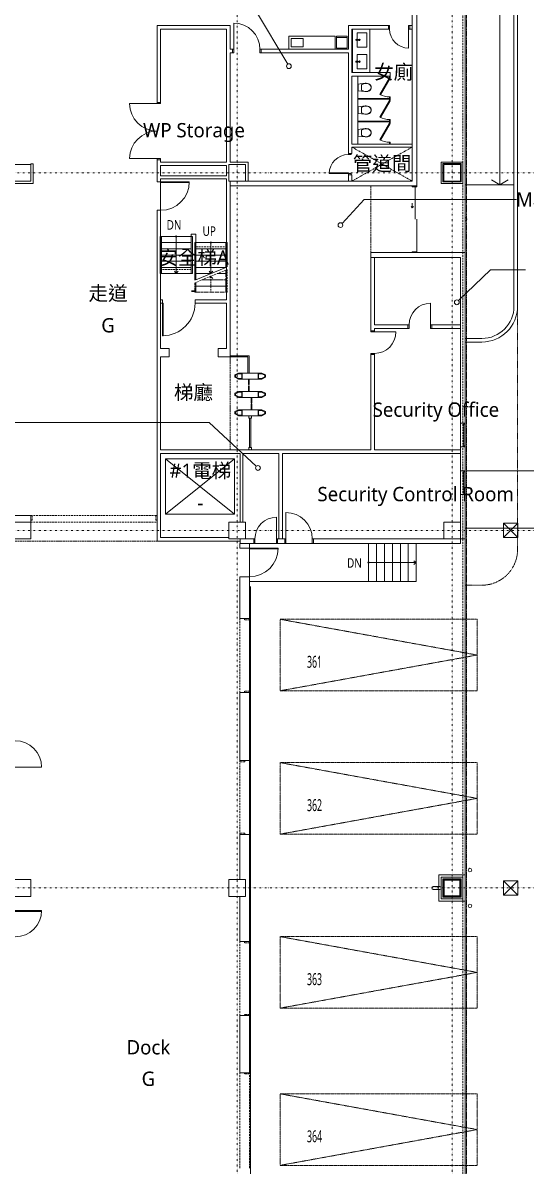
# Model space of a CAD drawing. Extents: x -76427 to 292734, y -42117 to 131250.
# Drawn here: x 243618 to 264702, y 33333 to 81288 of the extents above; entities that cross this region are included whole.
import ezdxf
from ezdxf.enums import TextEntityAlignment as Align

# ---------------------------------------------------------------- set-up
doc = ezdxf.new("R2010")
doc.units = 0
doc.header["$LTSCALE"] = 250
for name, pattern in [('H12PL1$0$DOTK1', [0.01, 0.005, -0.005]), ('H12PL1$0$HIDDEN', [0.4, 0.3, -0.1]), ('H12PL1$0$HIDDENK1', [0.0334, 0.0167, -0.0167]), ('H12PL1$0$JJP_三點線', [0.9, 0.3, -0.15, 0, -0.15, 0, -0.15, 0, -0.15]), ('H12PL1$0$JJP_虛線(退縮線、投影線、地下室範圍、非屬本工程、圖面分區)', [0.45, 0.3, -0.15]), ('H12PL1$0$虛線', [0.846667, 0.423333, -0.423333])]:
    doc.linetypes.add(name, pattern=pattern)
for name, color, linetype in [('H12PL1$0$109N03-1F PLAN_4_2-WALL', 252, 'Continuous'), ('H12PL1$0$109N03-1F PLAN_4_4-EQUIP', 252, 'Continuous'), ('H12PL1$0$A-OBJE-2D', 252, 'Continuous'), ('H12PL1$0$A-OBJE-TOIL.3D', 252, 'Continuous'), ('H12PL1$0$A-STRS', 252, 'Continuous'), ('H12PL1$0$A-TEXT', 252, 'Continuous'), ('H12PL1$0$A-WALL-EX', 252, 'Continuous'), ('H12PL1$0$A-WALL-IN', 252, 'Continuous'), ('H12PL1$0$A-ZONE', 252, 'Continuous'), ('H12PL1$0$Door', 252, 'Continuous'), ('H12PL1$0$L10_14_DRAN', 252, 'Continuous'), ('H12PL1$0$L10_14_KABE1', 252, 'Continuous'), ('H12PL1$0$L10_14_KAIDAN', 252, 'Continuous'), ('H12PL1$0$L10_14_PKG', 252, 'Continuous'), ('H12PL1$0$L10_14_PKG-NN', 252, 'Continuous'), ('H12PL1$0$L10_14_SIAGE1', 252, 'Continuous'), ('H12PL1$0$L10_14_SIAGE2', 252, 'Continuous'), ('H12PL1$0$L10_14_SIAGE3', 252, 'Continuous'), ('H12PL1$0$L10_14_SITE', 252, 'Continuous'), ('H12PL1$0$L10_14_STEEL2', 252, 'Continuous'), ('H12PL1$0$L10_14_SUGATA3', 252, 'Continuous'), ('H12PL1$0$L10_14_SUGATA4', 252, 'Continuous'), ('H12PL1$0$L10_14_SUGATAD', 252, 'Continuous'), ('H12PL1$0$L10_14_TATEGU3', 252, 'Continuous'), ('H12PL1$0$S-COL', 252, 'Continuous'), ('H12PL1$0$S-GRID', 252, 'Continuous'), ('H12PL1$0$S-SLAB-SHOW', 252, 'Continuous'), ('H12PL1$0$Window', 252, 'Continuous')]:
    doc.layers.add(name, color=color, linetype=linetype)
doc.styles.add('H12PL1$0$Standard', font='', dxfattribs={"width": 0.8})
doc.styles.get('H12PL1$0$Standard').set_extended_font_data('Microsoft JhengHei')

# ---------------------------------------------------------------- blocks, each defined once
blk = doc.blocks.new('H12PL1')
at = {"layer": 'H12PL1$0$109N03-1F PLAN_4_2-WALL', "lineweight": 0}
for q in [(253150.27, 63375), (252690.94, 63375)]:
    blk.add_line((252690.94, 63375.03), q, dxfattribs=at)
at = {"layer": 'H12PL1$0$109N03-1F PLAN_4_2-WALL', "lineweight": 0, "flags": 128}
blk.add_lwpolyline([(253366.34, 63375), (253366.34, 63379.98), (253371.32, 63379.98), (253371.32, 63375)], dxfattribs=at)
at = {"layer": 'H12PL1$0$109N03-1F PLAN_4_4-EQUIP', "lineweight": 0}
for p, q in [((252785.94, 66567.69), (252785.94, 66377.69)), ((252805.94, 66597.69), (252805.94, 66347.69)), ((253473.31, 66597.69), (253473.31, 66347.69)), ((253493.31, 66567.69), (253493.31, 66377.69)), ((252785.94, 65797.69), (252785.94, 65607.69)), ((252805.94, 65827.69), (252805.94, 65577.69)), ((253473.31, 65827.69), (253473.31, 65577.69)), ((253493.31, 65797.69), (253493.31, 65607.69)), ((252785.94, 65027.69), (252785.94, 64837.69)), ((252805.94, 65057.69), (252805.94, 64807.69)), ((253473.31, 65057.69), (253473.31, 64807.69)), ((253493.31, 65027.69), (253493.31, 64837.69))]:
    blk.add_line(p, q, dxfattribs=at)
at = {"layer": 'H12PL1$0$109N03-1F PLAN_4_4-EQUIP', "lineweight": 0, "flags": 128}
for points in [[(252499.62, 66522.69), (252653.07, 66597.69)], [(252499.62, 66522.69), (252499.62, 66422.69)], [(252499.62, 66472.69), (252499.62, 66522.69)], [(252499.62, 66422.69), (252499.62, 66522.69)], [(252499.62, 66422.69), (252499.62, 66472.69)], [(253779.62, 66422.69), (253626.17, 66347.69), (252653.07, 66347.69), (252499.62, 66422.69)], [(252785.94, 66567.69), (252660.01, 66567.69), (252529.62, 66503.96), (252529.62, 66472.69), (252529.62, 66441.41), (252660.01, 66377.69), (252785.94, 66377.69)], [(252653.07, 66597.69), (253626.17, 66597.69)], [(253186.62, 66597.69), (253211.62, 66597.69)], [(253493.31, 66567.69), (253619.23, 66567.69), (253749.62, 66503.96), (253749.62, 66472.69), (253749.62, 66441.41), (253619.23, 66377.69), (253493.31, 66377.69)], [(253626.17, 66597.69), (253779.62, 66522.69)], [(253779.62, 66422.69), (253779.62, 66522.69)], [(253779.62, 66522.69), (253779.62, 66472.69)], [(253779.62, 66472.69), (253779.62, 66422.69)], [(252499.62, 65752.69), (252653.07, 65827.69), (253626.17, 65827.69), (253779.62, 65752.69)], [(252499.62, 65752.69), (252499.62, 65652.69)], [(252499.62, 65702.69), (252499.62, 65752.69)], [(252499.62, 65652.69), (252499.62, 65752.69)], [(252499.62, 65652.69), (252499.62, 65702.69)], [(252785.94, 65797.69), (252660.01, 65797.69), (252529.62, 65733.96), (252529.62, 65702.69), (252529.62, 65671.41), (252660.01, 65607.69), (252785.94, 65607.69)], [(253493.31, 65797.69), (253619.23, 65797.69), (253749.62, 65733.96), (253749.62, 65702.69), (253749.62, 65671.41), (253619.23, 65607.69), (253493.31, 65607.69)], [(253779.62, 65652.69), (253779.62, 65752.69)], [(253779.62, 65752.69), (253779.62, 65702.69)], [(253779.62, 65702.69), (253779.62, 65652.69)], [(253779.62, 65652.69), (253626.17, 65577.69), (252653.07, 65577.69), (252499.62, 65652.69)], [(252499.62, 64982.69), (252653.07, 65057.69), (253626.17, 65057.69), (253779.62, 64982.69)], [(252499.62, 64982.69), (252499.62, 64882.69)], [(252499.62, 64932.69), (252499.62, 64982.69)], [(252499.62, 64882.69), (252499.62, 64982.69)], [(252499.62, 64882.69), (252499.62, 64932.69)], [(253779.62, 64882.69), (253626.17, 64807.69), (252653.07, 64807.69), (252499.62, 64882.69)], [(252785.94, 65027.69), (252660.01, 65027.69), (252529.62, 64963.96), (252529.62, 64932.69), (252529.62, 64901.41), (252660.01, 64837.69), (252785.94, 64837.69)], [(253493.31, 65027.69), (253619.23, 65027.69), (253749.62, 64963.96), (253749.62, 64932.69), (253749.62, 64901.41), (253619.23, 64837.69), (253493.31, 64837.69)], [(253779.62, 64882.69), (253779.62, 64982.69)], [(253779.62, 64982.69), (253779.62, 64932.69)], [(253779.62, 64932.69), (253779.62, 64882.69)]]:
    blk.add_lwpolyline(points, dxfattribs=at)
for points in [[(253092.62, 66347.69), (253092.62, 66112.69), (253067.62, 66112.69), (253067.62, 66347.69)], [(253092.62, 66062.69), (253092.62, 65827.69), (253067.62, 65827.69), (253067.62, 66062.69)], [(253186.62, 65577.69), (253186.62, 65342.69), (253211.62, 65342.69), (253211.62, 65577.69)], [(253186.62, 65292.69), (253186.62, 65057.69), (253211.62, 65057.69), (253211.62, 65292.69)], [(253189.62, 64707.69), (253189.62, 64807.69), (253089.62, 64807.69), (253089.62, 64707.69)], [(253164.62, 64707.69), (253164.62, 63475.34), (253114.62, 63475.34), (253114.62, 64707.69)], [(253189.62, 63375.34), (253189.62, 63475.34), (253089.62, 63475.34), (253089.62, 63375.34)]]:
    blk.add_lwpolyline(points, close=True, dxfattribs=at)
at = {"layer": 'H12PL1$0$A-OBJE-2D', "linetype": 'H12PL1$0$HIDDEN', "lineweight": 0}
for p, q in [((257405, 74650), (259930, 76080)), ((259930, 74650), (257405, 76080))]:
    blk.add_line(p, q, dxfattribs=at)
at = {"layer": 'H12PL1$0$A-OBJE-2D', "lineweight": 0}
for p, q in [((249590, 60675), (252490, 63000)), ((249590, 63000), (252490, 60675)), ((249590, 60675), (249590, 63000)), ((249590, 63000), (252490, 63000)), ((250540, 63225), (251890, 63225)), ((252490, 63000), (252490, 60675)), ((252490, 60675), (249590, 60675))]:
    blk.add_line(p, q, dxfattribs=at)
for points in [[(256705, 80730), (256705, 80180), (254755, 80180), (254755, 80730)], [(255355, 80630), (255355, 80280), (254855, 80280), (254855, 80630)], [(256755, 80230), (256755, 80730), (257205, 80730), (257205, 80230)], [(256755, 80730), (256755, 80680), (257205, 80680), (257205, 80730)]]:
    blk.add_lwpolyline(points, close=True, dxfattribs=at)
at = {"layer": 'H12PL1$0$A-OBJE-2D', "linetype": 'H12PL1$0$HIDDEN', "lineweight": 0}
for points in [[(258200, 71450), (258197.44, 74450)], [(252300, 71650), (252300, 63375)]]:
    blk.add_lwpolyline(points, dxfattribs=at)
at = {"layer": 'H12PL1$0$A-OBJE-2D', "lineweight": 0}
for points in [[(253091.94, 66597.69), (253091.94, 67325), (252300, 67325)], [(253041.94, 66597.69), (253041.94, 67275), (252300, 67275)]]:
    blk.add_lwpolyline(points, dxfattribs=at)
at = {"layer": 'H12PL1$0$A-OBJE-TOIL.3D', "lineweight": 0}
for p, q in [((257405, 81030), (257405, 79205)), ((258155, 81030), (257405, 81030)), ((257425, 81030), (257425, 79205)), ((257629.78, 80587.35), (257614.91, 80587.35)), ((257614.91, 80587.35), (257614.91, 80560.15)), ((257630, 80273.75), (257630, 80873.75)), ((257630, 80873.75), (258030, 80873.75)), ((258030, 80873.75), (258030, 80273.75)), ((258155, 81030), (258155, 79205)), ((257614.91, 80560.15), (257629.78, 80560.15)), ((258030, 80273.75), (257630, 80273.75)), ((257629.78, 79674.85), (257614.91, 79674.85)), ((257614.91, 79674.85), (257614.91, 79647.65)), ((257614.91, 79647.65), (257629.78, 79647.65)), ((257630, 79361.25), (257630, 79961.25)), ((257630, 79961.25), (258030, 79961.25)), ((258030, 79961.25), (258030, 79361.25)), ((258155, 79205), (257405, 79205)), ((258030, 79361.25), (257630, 79361.25)), ((257806.41, 78580), (257806.41, 78688.94)), ((257806.41, 78471.06), (257806.41, 78580)), ((258980, 78105), (258980, 78180)), ((258980, 78180), (259005, 78180)), ((259005, 78180), (259005, 78105)), ((257806.41, 77630), (257806.41, 77738.94)), ((258980, 78030), (258980, 78105)), ((259005, 78030), (258980, 78030)), ((259005, 78105), (259005, 78030)), ((257806.41, 77521.06), (257806.41, 77630)), ((258980, 77155), (258980, 77230)), ((258980, 77230), (259005, 77230)), ((259005, 77230), (259005, 77155)), ((257806.41, 76680), (257806.41, 76788.94)), ((258980, 77080), (258980, 77155)), ((259005, 77080), (258980, 77080)), ((259005, 77155), (259005, 77080)), ((257806.41, 76571.06), (257806.41, 76680))]:
    blk.add_line(p, q, dxfattribs=at)
at = {"layer": 'H12PL1$0$A-OBJE-TOIL.3D', "lineweight": 0, "flags": 128}
for points in [[(257590, 80598.75), (257631.95, 80594.75, -0.12101958), (257641.47, 80591.48), (257694.4, 80584.85, -0.88256628), (257694.4, 80562.65), (257641.47, 80556.02, -0.12101958), (257631.95, 80552.75), (257590, 80548.75, -1)], [(257590, 79686.25), (257631.95, 79682.25, -0.12101958), (257641.47, 79678.98), (257694.4, 79672.35, -0.88256628), (257694.4, 79650.15), (257641.47, 79643.52, -0.12101958), (257631.95, 79640.25), (257590, 79636.25, -1)]]:
    blk.add_lwpolyline(points, format="xyb", close=True, dxfattribs=at)
for points in [[(257405, 79055), (257655, 79055)], [(257405, 79055), (257405, 76205)], [(257655, 76205), (257655, 79055)], [(257405, 76205), (257655, 76205)]]:
    blk.add_lwpolyline(points, dxfattribs=at)
for points in [[(258051.75, 78749.42), (258095.28, 78737.02), (258136.35, 78718), (258168.89, 78692.4), (258193.85, 78659.36), (258209.56, 78621.05), (258215, 78580), (258209.56, 78538.95), (258193.85, 78500.64), (258168.89, 78467.6), (258136.35, 78442), (258095.28, 78422.98), (258051.75, 78410.58), (258006.82, 78405.09), (257961.59, 78406.65), (257655, 78439.03), (257655, 78720.97), (257961.59, 78753.35), (258006.82, 78754.91)], [(257655, 78457), (257655, 78703), (257660, 78703), (257660, 78457)], [(259001.65, 78967.5), (258601.65, 78274.68), (258580, 78287.18), (258980, 78980)], [(259005, 78980), (258980, 78980), (258980, 79055), (259005, 79055)], [(257655, 78092.5), (257655, 78117.5), (258980, 78117.5), (258980, 78092.5)], [(258051.75, 77799.42), (258095.28, 77787.02), (258136.35, 77768), (258168.89, 77742.4), (258193.85, 77709.36), (258209.56, 77671.05), (258215, 77630), (258209.56, 77588.95), (258193.85, 77550.64), (258168.89, 77517.6), (258136.35, 77492), (258095.28, 77472.98), (258051.75, 77460.58), (258006.82, 77455.09), (257961.59, 77456.65), (257655, 77489.03), (257655, 77770.97), (257961.59, 77803.35), (258006.82, 77804.91)], [(257655, 77507), (257655, 77753), (257660, 77753), (257660, 77507)], [(259001.65, 78017.5), (258601.65, 77324.68), (258580, 77337.18), (258980, 78030)], [(257655, 77142.5), (257655, 77167.5), (258980, 77167.5), (258980, 77142.5)], [(258051.75, 76849.42), (258095.28, 76837.02), (258136.35, 76818), (258168.89, 76792.4), (258193.85, 76759.36), (258209.56, 76721.05), (258215, 76680), (258209.56, 76638.95), (258193.85, 76600.64), (258168.89, 76567.6), (258136.35, 76542), (258095.28, 76522.98), (258051.75, 76510.58), (258006.82, 76505.09), (257961.59, 76506.65), (257655, 76539.03), (257655, 76820.97), (257961.59, 76853.35), (258006.82, 76854.91)], [(257655, 76557), (257655, 76803), (257660, 76803), (257660, 76557)], [(259001.65, 77067.5), (258601.65, 76374.68), (258580, 76387.18), (258980, 77080)], [(259005, 76205), (258980, 76205), (258980, 76280), (259005, 76280)]]:
    blk.add_lwpolyline(points, close=True, dxfattribs=at)
at = {"layer": 'H12PL1$0$A-OBJE-TOIL.3D', "lineweight": 0}
for centre in [(257719.59, 80573.75), (257719.59, 79661.25)]:
    blk.add_circle(centre, 30, dxfattribs=at)
for centre, radius, start, end in [((257629.78, 80573.75), 13.6, 270, 90), ((257630.05, 80573.75), 21.09, 302.771025, 57.228975), ((257629.78, 79661.25), 13.6, 270, 90), ((257630.05, 79661.25), 21.09, 302.771025, 57.228975), ((258980, 78980), 800, 240, 270), ((258980, 78030), 800, 240, 270), ((258980, 77080), 800, 240, 270)]:
    blk.add_arc(centre, radius, start, end, dxfattribs=at)
for centre, major_axis, start_param, end_param in [((257994.44, 78321.9), (0, 425.25), 6.25956949, 6.81259004), ((258015.77, 78490.54), (0, 256.9), 5.43832798, 6.33891654), ((258086.16, 78579.19), (0, 138.52), 4.71824972, 5.3448935), ((257994.44, 78838.1), (0, 425.25), 2.61219022, 3.16521078), ((258015.77, 78669.46), (0, 256.9), 3.08586522, 3.98645378), ((258086.16, 78580.81), (0, 138.52), 4.07988434, 4.70652811), ((257994.44, 77371.9), (0, 425.25), 6.25956949, 6.81259004), ((258015.77, 77540.54), (0, 256.9), 5.43832798, 6.33891654), ((258086.16, 77629.19), (0, 138.52), 4.71824972, 5.3448935), ((257994.44, 77888.1), (0, 425.25), 2.61219022, 3.16521078), ((258015.77, 77719.46), (0, 256.9), 3.08586522, 3.98645378), ((258086.16, 77630.81), (0, 138.52), 4.07988434, 4.70652811), ((257994.44, 76421.9), (0, 425.25), 6.25956949, 6.81259004), ((258015.77, 76590.54), (0, 256.9), 5.43832798, 6.33891654), ((258086.16, 76679.19), (0, 138.52), 4.71824972, 5.3448935), ((257994.44, 76938.1), (0, 425.25), 2.61219022, 3.16521078), ((258015.77, 76769.46), (0, 256.9), 3.08586522, 3.98645378), ((258086.16, 76680.81), (0, 138.52), 4.07988434, 4.70652811)]:
    blk.add_ellipse(centre, major_axis=major_axis, ratio=0.87554585, start_param=start_param, end_param=end_param, dxfattribs=at)
at = {"layer": 'H12PL1$0$A-STRS', "lineweight": 0}
for p, q in [((249420, 72330), (249370, 72330)), ((249370, 72330), (249370, 70770)), ((249420, 70770), (249420, 72330)), ((250670, 72330), (249420, 72330)), ((249420, 72330), (249420, 70770)), ((250670, 72330), (249420, 72330)), ((249420, 72330), (249420, 72070)), ((249420, 72070), (250670, 72070)), ((250670, 72070), (249420, 72070)), ((249420, 72070), (249420, 71810)), ((249420, 72070), (250670, 72070)), ((250045, 72070), (250045, 72330)), ((250045, 71030), (250045, 72070)), ((250720, 72330), (250670, 72330)), ((250670, 72330), (250670, 70770)), ((250670, 70770), (250670, 72330)), ((250670, 72070), (250670, 72330)), ((250670, 71810), (250670, 72070)), ((250720, 70770), (250720, 72330)), ((250820, 72070), (250820, 70489.2)), ((250870, 72070), (250820, 72070)), ((250870, 70510), (250870, 72070)), ((250870, 72070), (250870, 70510)), ((252120, 72070), (250870, 72070)), ((252120, 72070), (250870, 72070)), ((250870, 72070), (250870, 71810)), ((251495, 72070), (251495, 71810)), ((252120, 72070), (252120, 71030)), ((252170, 72070), (252120, 72070)), ((252120, 71030), (252120, 72070)), ((252120, 71810), (252120, 72070)), ((252170, 71050.8), (252170, 72070)), ((249420, 71810), (250670, 71810)), ((250670, 71810), (249420, 71810)), ((249420, 71810), (249420, 71550)), ((249420, 71810), (250670, 71810)), ((249420, 71550), (250670, 71550)), ((250670, 71550), (249420, 71550)), ((249420, 71550), (249420, 71290)), ((249420, 71550), (250670, 71550)), ((250670, 71550), (250670, 71810)), ((250670, 71290), (250670, 71550)), ((252120, 71810), (250870, 71810)), ((250870, 71810), (252120, 71810)), ((252120, 71810), (250870, 71810)), ((250870, 71810), (250870, 71550)), ((252120, 71550), (250870, 71550)), ((250870, 71550), (252120, 71550)), ((252120, 71550), (250870, 71550)), ((250870, 71550), (250870, 71290)), ((251495, 71810), (251495, 70770)), ((252120, 71550), (252120, 71810)), ((252120, 71290), (252120, 71550)), ((249420, 71290), (250670, 71290)), ((250670, 71290), (249420, 71290)), ((249420, 71290), (249420, 71030)), ((249420, 71290), (250670, 71290)), ((249420, 71030), (250670, 71030)), ((250670, 71030), (249420, 71030)), ((249420, 71030), (249420, 70770)), ((249420, 71030), (250670, 71030)), ((250045, 70770), (250045, 71030)), ((250670, 71030), (250670, 71290)), ((250670, 70770), (250670, 71030)), ((252120, 71290), (250870, 71290)), ((250870, 71290), (252120, 71290)), ((252120, 71290), (250870, 71290)), ((250870, 71290), (250870, 71030)), ((252120, 71030), (250870, 71030)), ((250870, 71030), (252120, 71030)), ((252120, 71030), (250870, 71030)), ((250870, 71030), (250870, 70770)), ((252120, 71030), (250870, 70510)), ((252120, 71030), (252120, 71290)), ((249370, 70770), (249420, 70770)), ((249420, 70770), (250670, 70770)), ((249420, 70770), (250670, 70770)), ((249970, 70870), (250045, 70770)), ((250045, 70770), (250120, 70870)), ((250670, 70770), (250720, 70770)), ((251495, 70770), (250870, 70770)), ((250870, 70770), (251495, 70770)), ((251495, 70770), (250870, 70770)), ((250870, 70770), (250870, 70510)), ((251420, 70870), (251495, 70770)), ((251495, 70770), (251570, 70870)), ((258435, 59450), (258102, 59450)), ((258102, 59450), (258102, 57850)), ((258768, 59450), (258435, 59450)), ((258435, 59450), (258435, 57850)), ((258435, 57850), (258435, 59450)), ((259101, 59450), (258768, 59450)), ((258768, 59450), (258768, 57850)), ((258768, 57850), (258768, 59450)), ((259434, 59450), (259101, 59450)), ((259101, 59450), (259101, 57850)), ((259101, 57850), (259101, 59450)), ((259767, 59450), (259434, 59450)), ((259434, 59450), (259434, 57850)), ((259434, 57850), (259434, 59450)), ((260100, 59450), (259767, 59450)), ((259767, 59450), (259767, 57850)), ((259767, 57850), (259767, 59450)), ((260100, 57850), (260100, 59450)), ((258435, 58650), (258102, 58650)), ((259767, 58650), (258435, 58650)), ((260100, 58650), (259767, 58650)), ((260100, 58650), (260000, 58725)), ((260000, 58575), (260100, 58650)), ((258102, 57850), (258435, 57850)), ((258435, 57850), (258768, 57850)), ((258768, 57850), (259101, 57850)), ((259101, 57850), (259434, 57850)), ((259434, 57850), (259767, 57850)), ((259767, 57850), (260100, 57850))]:
    blk.add_line(p, q, dxfattribs=at)
at = {"layer": 'H12PL1$0$A-STRS', "linetype": 'H12PL1$0$JJP_虛線(退縮線、投影線、地下室範圍、非屬本工程、圖面分區)', "lineweight": 0}
for p, q in [((250870, 71896.47), (252120, 71896.47)), ((250670, 70942.05), (249420, 70942.05)), ((252120, 70921.69), (250870, 70401.69)), ((252120, 70510), (251130.36, 70510)), ((251130.36, 70510), (252120, 70510)), ((252120, 70510), (251130.36, 70510)), ((251495, 70661.69), (251420, 70561.69)), ((251495, 70661.69), (251495, 70250)), ((251570, 70561.69), (251495, 70661.69)), ((252120, 70770), (251755.36, 70770)), ((251755.36, 70770), (252120, 70770)), ((252120, 70770), (251755.36, 70770)), ((252120, 70921.69), (252120, 69990)), ((252120, 70770), (252120, 70921.69)), ((252120, 70510), (252120, 70770)), ((252120, 70250), (252120, 70510)), ((252170, 69990), (252170, 70942.49)), ((250820, 70380.89), (250820, 69990)), ((250870, 69990), (250870, 70401.69)), ((250870, 70401.69), (250870, 70250)), ((252120, 70250), (250870, 70250)), ((250870, 70250), (252120, 70250)), ((252120, 70250), (250870, 70250)), ((250870, 70250), (250870, 69990)), ((251495, 70250), (251495, 69990)), ((252120, 69990), (252120, 70250)), ((250820, 69990), (250870, 69990)), ((250870, 69990), (252120, 69990)), ((252120, 69990), (252170, 69990))]:
    blk.add_line(p, q, dxfattribs=at)
at = {"layer": 'H12PL1$0$A-STRS', "linetype": 'H12PL1$0$虛線', "lineweight": 0}
for p, q in [((252120, 69990), (252120, 70921.69)), ((250870, 70401.69), (250870, 69990)), ((250870, 69990), (252120, 69990))]:
    blk.add_line(p, q, dxfattribs=at)
at = {"layer": 'H12PL1$0$A-STRS', "lineweight": 0, "flags": 128}
for points in [[(250020, 72330, 1), (250070, 72330, 1)], [(251470, 72070, 1), (251520, 72070, 1)], [(258102, 58625, 1), (258102, 58675, 1)]]:
    blk.add_lwpolyline(points, format="xyb", close=True, dxfattribs=at)
at = {"layer": 'H12PL1$0$A-WALL-EX', "lineweight": 0}
for p, q in [((260130, 74450), (259930, 74450)), ((260130, 71650), (259930, 71650)), ((262100, 64500), (261950, 64500)), ((262150, 64500), (262100, 64500)), ((262100, 63500), (261950, 63500)), ((262150, 63500), (262100, 63500)), ((262100, 62500), (261950, 62500)), ((262150, 62500), (262100, 62500)), ((262100, 61500), (261950, 61500)), ((262150, 61500), (262100, 61500)), ((253290, 59450), (253290, 59650)), ((254290, 59450), (254290, 59650)), ((254590, 59650), (254590, 59450)), ((255790, 59650), (255790, 59450)), ((253109.42, 59250), (252714.42, 59250)), ((253109.42, 58050), (252714.42, 58050)), ((253109.42, 56300), (252714.42, 56300)), ((253109.42, 53200), (252714.42, 53200)), ((253109.42, 50348.5), (252714.42, 50348.5)), ((253109.42, 47248.5), (252714.42, 47248.5)), ((253109.42, 42750), (252714.42, 42750)), ((253109.42, 39650), (252714.42, 39650)), ((253109.42, 37250), (252714.42, 37250))]:
    blk.add_line(p, q, dxfattribs=at)
at = {"layer": 'H12PL1$0$A-WALL-EX', "linetype": 'H12PL1$0$JJP_虛線(退縮線、投影線、地下室範圍、非屬本工程、圖面分區)', "lineweight": 0, "flags": 128}
for points in [[(262050, 90450), (262050, 30500)], [(262150, 30500), (262150, 90550)]]:
    blk.add_lwpolyline(points, dxfattribs=at)
at = {"layer": 'H12PL1$0$A-WALL-EX', "lineweight": 0, "flags": 128}
for points in [[(262150, 30500), (262150, 90550)], [(262150, 30500), (262150, 90550)], [(259930, 88330), (259930, 74650)], [(260130, 74550), (260130, 88530)], [(261150, 75450), (261150, 75385)], [(262050, 75450), (261150, 75450)], [(261150, 75385), (261150, 74615)], [(261215, 74615), (261215, 75385)], [(261215, 75385), (261985, 75385)], [(261985, 75385), (261985, 74615)], [(262050, 75450), (262050, 75385)], [(262050, 74550), (262050, 75385)], [(252300, 74650), (252300, 74450)], [(252300, 74450), (259930, 74450)], [(259930, 74650), (252950, 74650)], [(260130, 74450), (260130, 74550)], [(261150, 74550), (261150, 74615)], [(261150, 74550), (261985, 74550)], [(261985, 74615), (261215, 74615)], [(262050, 74550), (261985, 74550)], [(259930, 71650), (258200, 71650)], [(258200, 71650), (258200, 71450)], [(261950, 71650), (260130, 71650)], [(262150, 71650), (261950, 71650)], [(262150, 64500), (262150, 71650)], [(258200, 71450), (261950, 71450)], [(261950, 71450), (261950, 64500)], [(261950, 63500), (261950, 62500)], [(262150, 62500), (262150, 63500)], [(261950, 61500), (261950, 60350)], [(262150, 59650), (262150, 61500)], [(252715, 59650), (252715, 59450)], [(253290, 59650), (252950, 59650)], [(254590, 59650), (254290, 59650)], [(261250, 59650), (255790, 59650)], [(262150, 59650), (261950, 59650)], [(261950, 59450), (261950, 59650)], [(252714.42, 59450), (252714.42, 59250)], [(253109.42, 59450), (252714.42, 59450)], [(252715, 59450), (253290, 59450)], [(253109.42, 59450), (253109.42, 37250)], [(253109.42, 59450), (253109.42, 56300)], [(253109.42, 59450), (253109.42, 59350)], [(253109.42, 59450), (253109.42, 59350)], [(253109.42, 59250), (253109.42, 59450)], [(254290, 59450), (254590, 59450)], [(255790, 59450), (261950, 59450)], [(252714.42, 58050), (252714.42, 56300)], [(253109.42, 58050), (253109.42, 56300)], [(253109.42, 58050), (253109.42, 56300)], [(253109.42, 56300), (253109.42, 58050)], [(252714.42, 53200), (252714.42, 50348.5)], [(253109.42, 53200), (253109.42, 50300)], [(253109.42, 53200), (253109.42, 50300)], [(253109.42, 53200), (253109.42, 50300)], [(253109.42, 50348.5), (253109.42, 53200)], [(252714.42, 47248.5), (252714.42, 45350)], [(253109.42, 47248.5), (253109.42, 42750)], [(253109.42, 47248.5), (253109.42, 42750)], [(253109.42, 47248.5), (253109.42, 42750)], [(253109.42, 42750), (253109.42, 47248.5)], [(261150, 45450), (261150, 45385)], [(262050, 45450), (261150, 45450)], [(261150, 45385), (261150, 44615)], [(261215, 44615), (261215, 45385)], [(261215, 45385), (261985, 45385)], [(261985, 45385), (261985, 44615)], [(262050, 45450), (262050, 45385)], [(262050, 44550), (262050, 45385)], [(252714.42, 44650), (252714.42, 42750)], [(261150, 44550), (261150, 44615)], [(261985, 44615), (261215, 44615)], [(261150, 44550), (261985, 44550)], [(262050, 44550), (261985, 44550)], [(252714.42, 39650), (252714.42, 37250)], [(253109.42, 39650), (253109.42, 37250)], [(253109.42, 39650), (253109.42, 37250)], [(253109.42, 39650), (253109.42, 37250)], [(253109.42, 37250), (253109.42, 39650)]]:
    blk.add_lwpolyline(points, dxfattribs=at)
at = {"layer": 'H12PL1$0$A-WALL-IN', "lineweight": 0}
for p, q in [((258930, 81030), (258930, 81180)), ((259830, 81030), (259830, 81180)), ((252400, 80180), (252400, 80030)), ((253600, 80180), (253600, 80030)), ((249240, 77950), (249240, 77993)), ((249390, 77950), (249240, 77950)), ((249390, 77950), (249390, 77993)), ((257255, 76205), (257255, 76142.5)), ((257255, 75815), (257405, 75815)), ((249240, 75550), (249240, 75507)), ((249390, 75550), (249240, 75550)), ((249390, 75550), (249390, 75507)), ((257255, 74915), (257405, 74915)), ((249390, 74625), (249240, 74625)), ((249390, 73425), (249240, 73425)), ((249470, 69525), (249470, 69675)), ((250830, 69525), (250830, 69675)), ((259750, 68625), (259750, 68475)), ((260750, 68625), (260750, 68475)), ((258350, 68375), (258200, 68375)), ((258350, 67375), (258200, 67375)), ((243950, 60350), (243950, 60630)), ((249240, 60350), (249240, 60630)), ((249390, 60350), (249390, 60630)), ((254340, 59650), (254490, 59650))]:
    blk.add_line(p, q, dxfattribs=at)
at = {"layer": 'H12PL1$0$A-WALL-IN', "lineweight": 0, "flags": 128}
for points in [[(249240, 81180), (249390, 81180)], [(249240, 81180), (249240, 77950)], [(252150, 81180), (249390, 81180)], [(252300, 81180), (252150, 81180)], [(252300, 80180), (252300, 81180)], [(257255, 81180), (257255, 81030)], [(258930, 81180), (257255, 81180)], [(259930, 81180), (259830, 81180)], [(259930, 81180), (259930, 81030)], [(249390, 81030), (252150, 81030)], [(249390, 77950), (249390, 81030)], [(252150, 81030), (252150, 75450)], [(257255, 81030), (257255, 80180)], [(257405, 79205), (257405, 81030)], [(257405, 81030), (258930, 81030)], [(259830, 81030), (259930, 81030)], [(252400, 80180), (252300, 80180)], [(257255, 80180), (253600, 80180)], [(252300, 80030), (252400, 80030)], [(252300, 75450), (252300, 80030)], [(253600, 80030), (257255, 80030)], [(257255, 80030), (257255, 76142.5)], [(259005, 79205), (257405, 79205)], [(259005, 79055), (259005, 79205)], [(257405, 79055), (259005, 79055)], [(257405, 76205), (257405, 79055)], [(257255, 76142.5), (257255, 75815)], [(259930, 76205), (257405, 76205)], [(257405, 76080), (259930, 76080)], [(257405, 75815), (257405, 76080)], [(259930, 76080), (259930, 76205)], [(244050, 75375), (243950, 75375)], [(243950, 75375), (243950, 75350)], [(244050, 74650), (244050, 75375)], [(249240, 75550), (249240, 75450)], [(249240, 75450), (249240, 75300)], [(249240, 75300), (249240, 74625)], [(249390, 75450), (249390, 75550)], [(252150, 75450), (249390, 75450)], [(249390, 74872), (249390, 75300)], [(249390, 75300), (252150, 75300)], [(252150, 75300), (252150, 74872)], [(253050, 75450), (252300, 75450)], [(253050, 75450), (253050, 75300)], [(253050, 74650), (253050, 75300)], [(252150, 74872), (249390, 74872)], [(257255, 74915), (257255, 74650)], [(257405, 74650), (257405, 74915)], [(243225, 74550), (244050, 74550)], [(244050, 74550), (244050, 74650)], [(249390, 74750), (252150, 74750)], [(249390, 74625), (249390, 74750)], [(252150, 74750), (252150, 69675)], [(252300, 69675), (252300, 74650)], [(252950, 74650), (253050, 74650)], [(257255, 74650), (257405, 74650)], [(249240, 73425), (249240, 63225)], [(249390, 67625), (249390, 73425)], [(258350, 71450), (258200, 71450)], [(258200, 71450), (258200, 68375)], [(258350, 68625), (258350, 71450)], [(249470, 69675), (249390, 69675)], [(249390, 69525), (249390, 69675)], [(252150, 69675), (250830, 69675)], [(252300, 69525), (252300, 69675)], [(249390, 69525), (249470, 69525)], [(250830, 69525), (252150, 69525)], [(252150, 69525), (252150, 67625)], [(252300, 67625), (252300, 69525)], [(259750, 68625), (258350, 68625)], [(261950, 68625), (260750, 68625)], [(261950, 68475), (261950, 68625)], [(258350, 68475), (259750, 68475)], [(258350, 68375), (258350, 68475)], [(260750, 68475), (261950, 68475)], [(249390, 67275), (249740, 67275), (249740, 67625), (249390, 67625)], [(252150, 67625), (251800, 67625), (251800, 67275), (252150, 67275)], [(252150, 67275), (252300, 67275), (252300, 67625)], [(249390, 63375), (249390, 67275)], [(258200, 67375), (258200, 63375)], [(258350, 63375), (258350, 67375)], [(252777.5, 63375), (249390, 63375)], [(258200, 63375), (252777.5, 63375)], [(261950, 63375), (258350, 63375)], [(261950, 63225), (261950, 63375)], [(249240, 63225), (249240, 60630)], [(249390, 59700), (249390, 63225)], [(249390, 63225), (252715, 63225)], [(252715, 63225), (252715, 60350)], [(252840, 60350), (252840, 63225)], [(252840, 63225), (254340, 63225)], [(254340, 63225), (254340, 59650)], [(254490, 59650), (254490, 63225)], [(254490, 63225), (261950, 63225)], [(243950, 60630), (243150, 60630)], [(249240, 60350), (249240, 59700)], [(249240, 59550), (249240, 59700)], [(249240, 59550), (252715, 59550)], [(252250, 59700), (249390, 59700)], [(252715, 59550), (252715, 59650)], [(254340, 59450), (254490, 59450)]]:
    blk.add_lwpolyline(points, dxfattribs=at)
at = {"layer": 'H12PL1$0$A-ZONE', "lineweight": 0}
for p, q in [((253360.16, 81822.95), (254711.81, 79558.94)), ((257916.69, 73881.26), (256989.66, 72878.93)), ((264297.14, 73881.26), (257916.69, 73881.26)), ((263215.45, 70931.48), (261872.02, 69637.23)), ((264675.63, 70931.48), (263215.45, 70931.48)), ((239761.85, 64527.28), (251429.49, 64527.28)), ((251429.49, 64527.28), (253394.65, 62686.82))]:
    blk.add_line(p, q, dxfattribs=at)
at = {"layer": 'H12PL1$0$A-ZONE', "linetype": 'H12PL1$0$HIDDEN', "lineweight": 0}
blk.add_lwpolyline([(243300, 59550), (249240, 59550)], dxfattribs=at)
at = {"layer": 'H12PL1$0$A-ZONE', "lineweight": 0}
for centre in [(254763.07, 79473.07), (256921.76, 72805.51), (261800, 69567.85), (253467.64, 62618.46)]:
    blk.add_circle(centre, 100, dxfattribs=at)
at = {"layer": 'H12PL1$0$Door', "lineweight": 0}
for p, q in [((252450, 80180), (252450, 81280)), ((258930, 81180), (258980, 81180)), ((258930, 81030), (258930, 81180)), ((258930, 81030), (258930, 81180)), ((258930, 81030), (258930, 81180)), ((258980, 81180), (258980, 81030)), ((259780, 81030), (259780, 81180)), ((259780, 81180), (259830, 81180)), ((259830, 81180), (259830, 81030)), ((259830, 81030), (259830, 81180)), ((259830, 81030), (259830, 81180)), ((258980, 81030), (258930, 81030)), ((259830, 81030), (259780, 81030)), ((259780, 81030), (259780, 80230)), ((252400, 80180), (252450, 80180)), ((252400, 80030), (252400, 80180)), ((252400, 80180), (252400, 80030)), ((252400, 80180), (252400, 80030)), ((252450, 80180), (252450, 80030)), ((253550, 80030), (253550, 80180)), ((253550, 80180), (253600, 80180)), ((253600, 80180), (253600, 80030)), ((253600, 80180), (253600, 80030)), ((253600, 80180), (253600, 80030)), ((252450, 80030), (252400, 80030)), ((253600, 80030), (253550, 80030)), ((249240, 77900), (248090, 77900)), ((249240, 77950), (249240, 77993)), ((249240, 77950), (249240, 77993)), ((249240, 77900), (249240, 77950)), ((249240, 77950), (249390, 77950)), ((249390, 77950), (249240, 77950)), ((249390, 77950), (249240, 77950)), ((249390, 77900), (249240, 77900)), ((249390, 77950), (249390, 77993)), ((249390, 77950), (249390, 77993)), ((249390, 77950), (249390, 77900)), ((257255, 75815), (257255, 75765)), ((257368, 75815), (257255, 75815)), ((257368, 75765), (257368, 75815)), ((249240, 75600), (248090, 75600)), ((249240, 75550), (249240, 75600)), ((249240, 75600), (249390, 75600)), ((249390, 75550), (249240, 75550)), ((249390, 75550), (249240, 75550)), ((249390, 75550), (249240, 75550)), ((249240, 75550), (249240, 75507)), ((249240, 75550), (249240, 75507)), ((249390, 75600), (249390, 75550)), ((249390, 75550), (249390, 75507)), ((249390, 75550), (249390, 75507)), ((257255, 75765), (257368, 75765)), ((256455, 74965), (256455, 74995)), ((256455, 74995), (257255, 74995)), ((257255, 74965), (256455, 74965)), ((257255, 74995), (257255, 74965)), ((257255, 74965), (257255, 74915)), ((257368, 74965), (257255, 74965)), ((257255, 74915), (257368, 74915)), ((257368, 74915), (257368, 74965)), ((249390, 74625), (249240, 74625)), ((249390, 74625), (250590, 74625)), ((249390, 74595), (249390, 74625)), ((250590, 74595), (249390, 74595)), ((250590, 74625), (250590, 74595)), ((259930, 74450), (259930, 74410)), ((260130, 74450), (259930, 74450)), ((260130, 74450), (259930, 74450)), ((260130, 74450), (259930, 74450)), ((259930, 74410), (260130, 74410)), ((260050, 73050), (260050, 74410)), ((260130, 74410), (260130, 74450)), ((249390, 73425), (249240, 73425)), ((259930, 73530), (259880, 73580)), ((259930, 73730), (259930, 73530)), ((259930, 73530), (259980, 73580)), ((260130, 71690), (260130, 73050)), ((260130, 71690), (259930, 71690)), ((259930, 71690), (259930, 71650)), ((259930, 71650), (260130, 71650)), ((260130, 71650), (259930, 71650)), ((260130, 71650), (259930, 71650)), ((260130, 71650), (260130, 71690)), ((249470, 69525), (249470, 69675)), ((250830, 69525), (250830, 69675)), ((249470, 69525), (249470, 68165)), ((249500, 69525), (249470, 69525)), ((249500, 68165), (249500, 69525)), ((260700, 68625), (260700, 69525)), ((259800, 68625), (259750, 68625)), ((259750, 68625), (259750, 68475)), ((259750, 68625), (259750, 68475)), ((259750, 68625), (259750, 68475)), ((259800, 68475), (259800, 68625)), ((260750, 68625), (260700, 68625)), ((260700, 68625), (260700, 68475)), ((260750, 68475), (260750, 68625)), ((260750, 68625), (260750, 68475)), ((260750, 68625), (260750, 68475)), ((249470, 68165), (249500, 68165)), ((258200, 68325), (258200, 68375)), ((258200, 68375), (258350, 68375)), ((258350, 68375), (258200, 68375)), ((258350, 68375), (258200, 68375)), ((258350, 68325), (258200, 68325)), ((258350, 68375), (258350, 68325)), ((258350, 68325), (259250, 68325)), ((259750, 68475), (259800, 68475)), ((260700, 68475), (260750, 68475)), ((258200, 67375), (258200, 67425)), ((258200, 67425), (258350, 67425)), ((258350, 67375), (258200, 67375)), ((258350, 67375), (258200, 67375)), ((258350, 67375), (258200, 67375)), ((258350, 67425), (258350, 67375)), ((254240, 59650), (254240, 60550)), ((254640, 59650), (254640, 60750)), ((253340, 59650), (253290, 59650)), ((253290, 59650), (253290, 59450)), ((253290, 59450), (253290, 59650)), ((253290, 59450), (253290, 59650)), ((253340, 59450), (253340, 59650)), ((254290, 59650), (254240, 59650)), ((254240, 59650), (254240, 59450)), ((254290, 59450), (254290, 59650)), ((254290, 59450), (254290, 59650)), ((254290, 59450), (254290, 59650)), ((254590, 59650), (254640, 59650)), ((254590, 59450), (254590, 59650)), ((254590, 59650), (254590, 59450)), ((254590, 59650), (254590, 59450)), ((254640, 59650), (254640, 59450)), ((255740, 59450), (255740, 59650)), ((255740, 59650), (255790, 59650)), ((255790, 59650), (255790, 59450)), ((255790, 59650), (255790, 59450)), ((255790, 59650), (255790, 59450)), ((253109.42, 59250), (252714.42, 59250)), ((253109.42, 59250), (254309.42, 59250)), ((253109.42, 59220), (253109.42, 59250)), ((254309.42, 59220), (253109.42, 59220)), ((253290, 59450), (253340, 59450)), ((254240, 59450), (254290, 59450)), ((254309.42, 59250), (254309.42, 59220)), ((254640, 59450), (254590, 59450)), ((255790, 59450), (255740, 59450)), ((253109.42, 58050), (252714.42, 58050)), ((243300, 50075), (244400, 50075)), ((243300, 44050), (244400, 44050)), ((244400, 44020), (243300, 44020)), ((244400, 44050), (244400, 44020))]:
    blk.add_line(p, q, dxfattribs=at)
at = {"layer": 'H12PL1$0$Door', "linetype": 'H12PL1$0$JJP_虛線(退縮線、投影線、地下室範圍、非屬本工程、圖面分區)', "lineweight": 0}
for p, q in [((244000, 60630), (243950, 60630)), ((243950, 60630), (243950, 60430)), ((243950, 60630), (249240, 60630)), ((243950, 60430), (244000, 60430)), ((244000, 60430), (244000, 60630)), ((249190, 60430), (249190, 60630)), ((249190, 60630), (249240, 60630)), ((249240, 60430), (249190, 60430)), ((249240, 60630), (249240, 60430)), ((243950, 60350), (249240, 60350)), ((252714.42, 53200), (252714.42, 56300)), ((252909.42, 56250), (252909.42, 56300)), ((252909.42, 56300), (253109.42, 56300)), ((253109.42, 56250), (252909.42, 56250)), ((253109.42, 56300), (253109.42, 56250)), ((253109.42, 53200), (253109.42, 56300)), ((253109.42, 53250), (252909.42, 53250)), ((252909.42, 53250), (252909.42, 53200)), ((253109.42, 53200), (253109.42, 53250)), ((252909.42, 53200), (253109.42, 53200)), ((252714.42, 50298.5), (252714.42, 50348.5)), ((252714.42, 50348.5), (252914.42, 50348.5)), ((252714.42, 47248.5), (252714.42, 50348.5)), ((252914.42, 50298.5), (252714.42, 50298.5)), ((252914.42, 50348.5), (252914.42, 50298.5)), ((253109.42, 47248.5), (253109.42, 50348.5)), ((252914.42, 47298.5), (252714.42, 47298.5)), ((252714.42, 47298.5), (252714.42, 47248.5)), ((252714.42, 47248.5), (252914.42, 47248.5)), ((252914.42, 47248.5), (252914.42, 47298.5)), ((252714.42, 39650), (252714.42, 42750)), ((252909.42, 42700), (252909.42, 42750)), ((252909.42, 42750), (253109.42, 42750)), ((253109.42, 42700), (252909.42, 42700)), ((253109.42, 42750), (253109.42, 42700)), ((253109.42, 39650), (253109.42, 42750)), ((253109.42, 39700), (252909.42, 39700)), ((252909.42, 39700), (252909.42, 39650)), ((252909.42, 39650), (253109.42, 39650)), ((253109.42, 39650), (253109.42, 39700)), ((252714.42, 33250), (252714.42, 37250)), ((252909.42, 37200), (252909.42, 37250)), ((252909.42, 37250), (253109.42, 37250)), ((253109.42, 37200), (252909.42, 37200)), ((253109.42, 37250), (253109.42, 37200)), ((253109.42, 33250), (253109.42, 37250))]:
    blk.add_line(p, q, dxfattribs=at)
at = {"layer": 'H12PL1$0$Door', "lineweight": 0}
for centre, radius, start, end in [((252450, 80180), 1100, 0, 90), ((259780, 81030), 800, 180, 270), ((249240, 77900), 1150, 180, 270), ((249240, 75600), 1150, 90, 180), ((257255, 74965), 800, 90, 180), ((249390, 74625), 1200, 270, 0), ((249470, 69525), 1360, 270, 0), ((260700, 68625), 900, 90, 180), ((258350, 68325), 900, 270, 0), ((254240, 59650), 900, 90, 180), ((254640, 59650), 1100, 0, 90), ((253109.42, 59250), 1200, 270, 0), ((243300, 50075), 1100, 0, 90), ((243300, 44050), 1100, 270, 0)]:
    blk.add_arc(centre, radius, start, end, dxfattribs=at)
at = {"layer": 'H12PL1$0$L10_14_DRAN', "lineweight": 0}
for p, q in [((261087.5, 45062.5), (260815, 45062.5)), ((261087.5, 44937.5), (260815, 44937.5))]:
    blk.add_line(p, q, dxfattribs=at)
blk.add_circle((261087.5, 45000), 62.5, dxfattribs=at)
blk.add_arc((260815, 45000), 62.5, 90, 270, dxfattribs=at)
at = {"layer": 'H12PL1$0$L10_14_KABE1', "lineweight": 0}
for p, q in [((262150, 71650), (262150, 64500)), ((262150, 63500), (262150, 62500)), ((262150, 61500), (262150, 59450))]:
    blk.add_line(p, q, dxfattribs=at)
at = {"layer": 'H12PL1$0$L10_14_KAIDAN', "lineweight": 0, "flags": 128}
blk.add_lwpolyline([(263600, 96000), (263600, 74500), (263250, 74700), (263600, 74500), (263950, 74700)], dxfattribs=at)
at = {"layer": 'H12PL1$0$L10_14_KAIDAN', "lineweight": 0}
blk.add_arc((262150, 73050), 75, 270, 90, dxfattribs=at)
at = {"layer": 'H12PL1$0$L10_14_PKG', "linetype": 'H12PL1$0$DOTK1', "lineweight": 0}
for p, q in [((254394.22, 56271.46), (262650.01, 54771.46)), ((262650.01, 54771.46), (254394.22, 53271.46)), ((254394.22, 50258.34), (262650.01, 48758.34)), ((262650.01, 48758.34), (254394.22, 47258.34)), ((254394.22, 42959.65), (262650.01, 41459.65)), ((262650.01, 41459.65), (254394.22, 39959.65)), ((254394.22, 36365.95), (262650.01, 34865.95)), ((262650.01, 34865.95), (254394.22, 33365.95))]:
    blk.add_line(p, q, dxfattribs=at)
at = {"layer": 'H12PL1$0$L10_14_PKG', "linetype": 'H12PL1$0$DOTK1', "lineweight": 0, "flags": 128}
for points in [[(254394.22, 56271.46), (254394.22, 53271.46), (262650.01, 53271.46), (262650.01, 56271.46)], [(254394.22, 50258.34), (254394.22, 47258.34), (262650.01, 47258.34), (262650.01, 50258.34)], [(254394.22, 42959.65), (254394.22, 39959.65), (262650.01, 39959.65), (262650.01, 42959.65)], [(254394.22, 36365.95), (254394.22, 33365.95), (262650.01, 33365.95), (262650.01, 36365.95)]]:
    blk.add_lwpolyline(points, close=True, dxfattribs=at)
at = {"layer": 'H12PL1$0$L10_14_SIAGE1', "lineweight": 0, "flags": 128}
blk.add_lwpolyline([(262050, 45450), (262050, 44550), (261607.5, 44550), (261607.5, 44565), (261592.5, 44565), (261592.5, 44550), (261150, 44550), (261150, 45450), (261592.5, 45450), (261592.5, 45435), (261607.5, 45435), (261607.5, 45450)], close=True, dxfattribs=at)
at = {"layer": 'H12PL1$0$L10_14_SIAGE2', "lineweight": 0}
for centre in [(262350, 45750), (262350, 44250)]:
    blk.add_circle(centre, 75, dxfattribs=at)
at = {"layer": 'H12PL1$0$L10_14_SIAGE3', "lineweight": 0, "flags": 128}
blk.add_lwpolyline([(261215, 44615), (261215, 45385), (261985, 45385), (261985, 44615)], close=True, dxfattribs=at)
at = {"layer": 'H12PL1$0$L10_14_SITE', "lineweight": 0}
for p, q in [((264195, 69400), (264195, 96675)), ((264345, 69400), (264345, 96675)), ((262150, 71650), (262150, 90550)), ((262150, 74500), (264195, 74500)), ((262845, 68050), (262150, 68050)), ((262845, 67900), (262150, 67900)), ((262200.01, 62497.65), (283469.37, 62497.65)), ((277589.16, 60100), (262150.01, 60100))]:
    blk.add_line(p, q, dxfattribs=at)
at = {"layer": 'H12PL1$0$L10_14_SITE', "linetype": 'H12PL1$0$HIDDENK1', "lineweight": 0, "flags": 128}
blk.add_lwpolyline([(262150, 57700), (262845, 57700, 0.41421356), (264345, 59200), (264345, 69400)], format="xyb", dxfattribs=at)
at = {"layer": 'H12PL1$0$L10_14_SITE', "lineweight": 0}
for radius in [1500, 1350]:
    blk.add_arc((262845, 69400), radius, 270, 0, dxfattribs=at)
at = {"layer": 'H12PL1$0$L10_14_STEEL2', "lineweight": 0, "flags": 128}
for points in [[(261250, 44650), (261250, 45350), (261950, 45350), (261950, 44650)], [(261275, 44675), (261275, 45325), (261925, 45325), (261925, 44675)]]:
    blk.add_lwpolyline(points, close=True, dxfattribs=at)
at = {"layer": 'H12PL1$0$L10_14_SUGATA3', "lineweight": 0}
for p, q in [((263750, 59700), (264350, 60300)), ((263750, 60300), (264350, 59700)), ((253146.88, 55748.44), (253150, 55750)), ((253143.68, 53753.16), (253150, 53750)), ((253137.26, 49743.63), (253150, 49750)), ((253134.09, 47757.96), (253150, 47750)), ((263750, 44700), (264350, 45300)), ((263750, 45300), (264350, 44700)), ((253125.25, 42237.62), (253150, 42250)), ((253122.09, 40263.96), (253150, 40250)), ((253115.64, 36232.82), (253150, 36250)), ((253112.49, 34268.75), (253150, 34250))]:
    blk.add_line(p, q, dxfattribs=at)
at = {"layer": 'H12PL1$0$L10_14_SUGATA3', "lineweight": 0, "flags": 128}
for points in [[(263750, 59700), (264350, 59700), (264350, 60300), (263750, 60300)], [(263750, 44700), (264350, 44700), (264350, 45300), (263750, 45300)]]:
    blk.add_lwpolyline(points, close=True, dxfattribs=at)
for points in [[(253146.88, 55750), (253150, 55750), (253150, 53750), (253143.68, 53750)], [(253146.98, 55815), (253150, 55815)], [(253150, 53685), (253143.57, 53685)], [(253137.27, 49750), (253150, 49750), (253150, 47750), (253134.07, 47750)], [(253137.38, 49815), (253150, 49815)], [(253150, 47685), (253133.97, 47685)], [(253122.07, 40250), (253150, 40250), (253150, 42250), (253125.27, 42250)], [(253125.37, 42315), (253150, 42315)], [(253150, 40185), (253121.96, 40185)], [(253112.46, 34250), (253150, 34250), (253150, 36250), (253115.66, 36250)], [(253115.77, 36315), (253150, 36315)], [(253150, 34185), (253112.36, 34185)]]:
    blk.add_lwpolyline(points, dxfattribs=at)
at = {"layer": 'H12PL1$0$L10_14_SUGATA4', "lineweight": 0}
blk.add_line((253150, 57650), (253150, 32350), dxfattribs=at)
at = {"layer": 'H12PL1$0$L10_14_SUGATA4', "lineweight": 0, "flags": 128}
for points in [[(262150, 75550), (262150, 74450)], [(261050, 45062.5), (261050, 45550), (262150, 45550), (262150, 44450), (261050, 44450), (261050, 44937.5)]]:
    blk.add_lwpolyline(points, dxfattribs=at)
at = {"layer": 'H12PL1$0$L10_14_SUGATAD', "linetype": 'H12PL1$0$DOTK1', "lineweight": 0}
blk.add_line((262200, 90600), (262200, 32350), dxfattribs=at)
at = {"layer": 'H12PL1$0$L10_14_TATEGU3', "lineweight": 0}
for p, q in [((253123.67, 41250), (253125, 41250)), ((253114.06, 35250), (253125, 35250))]:
    blk.add_line(p, q, dxfattribs=at)
at = {"layer": 'H12PL1$0$S-COL', "lineweight": 0, "flags": 128}
for points in [[(243250, 74650), (243950, 74650), (243950, 75350), (243250, 75350)], [(252250, 74650), (252950, 74650), (252950, 75350), (252250, 75350)], [(261250, 74650), (261950, 74650), (261950, 75350), (261250, 75350)], [(243250, 59650), (243950, 59650), (243950, 60350), (243250, 60350)], [(252250, 59650), (252950, 59650), (252950, 60350), (252250, 60350)], [(261250, 59650), (261950, 59650), (261950, 60350), (261250, 60350)], [(243250, 44650), (243950, 44650), (243950, 45350), (243250, 45350)], [(252250, 44650), (252950, 44650), (252950, 45350), (252250, 45350)], [(261250, 44650), (261950, 44650), (261950, 45350), (261250, 45350)]]:
    blk.add_lwpolyline(points, close=True, dxfattribs=at)
at = {"layer": 'H12PL1$0$S-GRID', "linetype": 'H12PL1$0$JJP_三點線', "lineweight": 0}
for p, q in [((252600, 128250), (252600, -28000)), ((261600, 128250), (261600, -28000)), ((-29000, 75000), (289600, 75000)), ((-29000, 60000), (289600, 60000)), ((-29000, 45000), (289600, 45000))]:
    blk.add_line(p, q, dxfattribs=at)
at = {"layer": 'H12PL1$0$S-SLAB-SHOW', "lineweight": 0, "flags": 128}
for points in [[(249390, 72330), (250670, 72330), (250670, 72430), (250870, 72430), (250870, 72070), (252150, 72070), (252150, 74750), (249390, 74750)], [(258100, 59450), (253109.42, 59450), (253109.42, 57850), (258100, 57850)]]:
    blk.add_lwpolyline(points, close=True, dxfattribs=at)
at = {"layer": 'H12PL1$0$Window', "lineweight": 0}
for p, q in [((261950, 64500), (261950, 63500)), ((262100, 64500), (261950, 64500)), ((262100, 64450), (262100, 64500)), ((262150, 64500), (262100, 64500)), ((262150, 64500), (262100, 64500)), ((262150, 64450), (262100, 64450)), ((262100, 63550), (262100, 64450)), ((262150, 64500), (262150, 63500)), ((262150, 64500), (262150, 64450)), ((262150, 64450), (262150, 63550)), ((262100, 63500), (261950, 63500)), ((262100, 63500), (262100, 63550)), ((262100, 63550), (262150, 63550)), ((262150, 63500), (262100, 63500)), ((262150, 63500), (262100, 63500)), ((262150, 63550), (262150, 63500)), ((261950, 62500), (261950, 61500)), ((262100, 62500), (261950, 62500)), ((262100, 62450), (262100, 62500)), ((262150, 62500), (262100, 62500)), ((262150, 62500), (262100, 62500)), ((262150, 62450), (262100, 62450)), ((262100, 61550), (262100, 62450)), ((262150, 62500), (262150, 61500)), ((262150, 62500), (262150, 62450)), ((262150, 62450), (262150, 61550)), ((262100, 61500), (261950, 61500)), ((262100, 61500), (262100, 61550)), ((262100, 61550), (262150, 61550)), ((262150, 61500), (262100, 61500)), ((262150, 61500), (262100, 61500)), ((262150, 61550), (262150, 61500))]:
    blk.add_line(p, q, dxfattribs=at)
at = {"layer": 'H12PL1$0$A-TEXT', "linetype": 'Continuous', "lineweight": 0, "char_height": 400, "attachment_point": 4, "style": 'H12PL1$0$Standard'}
for s, insert in [('\\A1;DN', (249640.24, 72813.78)), ('\\A1;UP', (251147.32, 72550.49)), ('\\A1;DN', (257197.24, 58633.78))]:
    blk.add_mtext(s, dxfattribs=dict(at, insert=insert))
at = {"layer": 'H12PL1$0$A-ZONE', "style": 'H12PL1$0$Standard'}
for s, p in [('女廁', (259151.62, 79528.31)), ('WP Storage', (250785.11, 77087.12)), ('管道間', (258667.5, 75687.55)), ('Main Entrance Security Checkpoints', (270845.9, 74179.11)), ('安全梯A', (250770, 71748.28)), ('走道', (247187.01, 70246.68)), ('-', (250770, 70406.39)), ('G', (247187.01, 68904.79)), ('梯廳', (250764.23, 66087.79)), ('Security Office', (260921.97, 65364.58)), ('#1電梯', (251052.5, 62804.9)), ('Security Control Room', (260074.53, 61822.89)), ('-', (251052.5, 61464.53)), ('Dock', (248876.11, 38618.44)), ('G', (248876.11, 37298.97))]:
    blk.add_text(s, height=600, dxfattribs=at).set_placement(p, align=Align.TOP_CENTER)
at = {"layer": 'H12PL1$0$L10_14_PKG-NN', "linetype": 'Continuous', "lineweight": 0, "char_height": 500, "attachment_point": 7, "style": 'H12PL1$0$Standard'}
for s, insert in [('\\A1;{\\W0.56;361}', (255524.75, 54231.25)), ('\\A1;{\\W0.56;362}', (255524.75, 48218.13)), ('\\A1;{\\W0.56;363}', (255524.75, 40919.44)), ('\\A1;{\\W0.56;364}', (255524.75, 34325.74))]:
    blk.add_mtext(s, dxfattribs=dict(at, insert=insert))

msp = doc.modelspace()

# ---------------------------------------------------------------- block references
msp.add_blockref('H12PL1', (0, 0))

doc.saveas('drawing.dxf')
